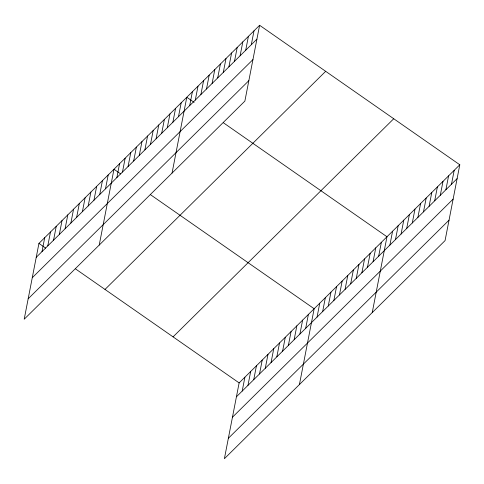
<?xml version="1.0" encoding="UTF-8"?>
<svg xmlns="http://www.w3.org/2000/svg" width="484" height="484" viewBox="0 0 484 484"><rect width="100%" height="100%" fill="white"/><g stroke="black" fill="none" stroke-linecap="round" stroke-linejoin="round"><path stroke-width="0.73" d="M259.612 25.283L38.938 243.404L24.2 319.222L244.874 101.102L259.612 25.283L459.8 164.778L445.062 240.596L224.388 458.717L239.126 382.898L459.8 164.778M42.011 251.583L44.71 237.698M47.783 245.878L50.481 231.993M53.555 240.173L56.253 226.288M59.326 234.468L62.025 220.583M65.098 228.763L67.796 214.878M70.87 223.057L73.568 209.173M76.641 217.352L79.34 203.468M82.413 211.653L85.111 197.768M88.185 205.948L90.883 192.063M93.957 200.243L96.655 186.358M99.722 194.538L102.427 180.653M105.494 188.833L108.198 174.948M99.226 245.061L113.97 169.243L120.697 173.931M116.868 177.592L119.566 163.707M122.47 172.056L125.168 158.171M128.072 166.514L130.771 152.629M133.675 160.978L136.373 147.094M139.277 155.443L141.975 141.558M144.879 149.907L147.578 136.022M150.482 144.371L153.18 130.486M156.084 138.829L158.782 124.951M161.686 133.294L164.385 119.409M167.282 127.758L169.987 113.873M172.885 122.222L175.583 108.337M178.487 116.686L181.185 102.802M172.05 173.084L186.788 97.266L194.132 102.378M189.692 105.609L192.39 91.724M195.294 100.073L197.992 86.188M200.896 94.537L203.595 80.653M206.499 89.002L209.197 75.117M212.101 83.466L214.799 69.581M217.703 77.93L220.401 64.045M223.299 72.388L226.004 58.504M228.902 66.852L231.6 52.968M234.504 61.317L237.202 47.432M240.106 55.781L242.805 41.896M245.709 50.245L248.407 36.361M251.311 44.703L254.009 30.819M242.2 391.078L244.898 377.193M247.971 385.373L250.67 371.488M253.743 379.668L256.441 365.783M259.515 373.963L262.213 360.078M265.286 368.257L267.985 354.373M271.058 362.552L273.756 348.668M276.83 356.847L279.528 342.962M282.602 351.142L285.3 337.257M288.373 345.437L291.072 331.552M294.145 339.732L296.843 325.847M299.917 334.027L302.615 320.142M305.682 328.327L308.387 314.443M299.421 384.556L314.158 308.738L150.669 194.816M317.056 317.081L319.755 303.196M322.659 311.545L325.357 297.66M328.261 306.009L330.959 292.124M333.863 300.473L336.561 286.589M339.466 294.938L342.164 281.053M345.068 289.402L347.766 275.517M350.67 283.86L353.368 269.975M356.272 278.324L358.971 264.439M361.875 272.788L364.573 258.904M367.471 267.253L370.175 253.368M373.073 261.717L375.772 247.832M378.676 256.175L381.374 242.29M372.238 312.579L386.976 236.755L223.493 122.839M389.88 245.104L392.578 231.219M395.482 239.568L398.181 225.683M401.085 234.032L403.783 220.147M406.687 228.496L409.385 214.612M412.289 222.955L414.988 209.07M417.892 217.419L420.59 203.534M423.488 211.883L426.192 197.998M429.09 206.347L431.788 192.463M434.692 200.812L437.391 186.927M440.295 195.27L442.993 181.391M445.897 189.734L448.595 175.849M451.499 184.198L454.198 170.314M36.239 257.288L256.913 39.168M32.265 277.725L252.938 59.611M28.175 298.785L248.849 80.665M104.998 289.438L325.671 71.317M173.066 336.864L393.74 118.743M236.428 396.783L457.102 178.663M232.453 417.22L453.127 199.099M228.363 438.274L449.037 220.159M38.938 243.404L45.665 248.092M75.637 268.977L239.126 382.898"/></g></svg>
